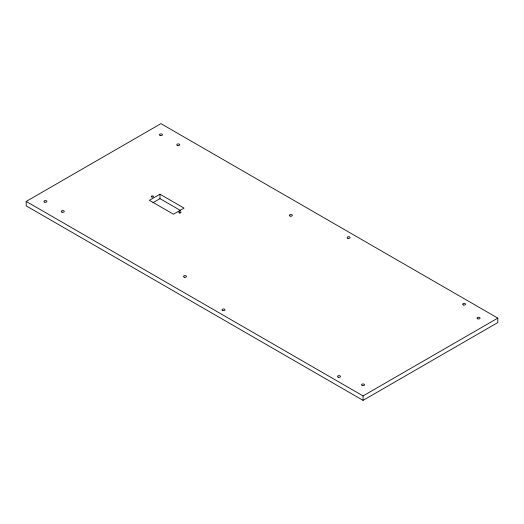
<?xml version="1.0" encoding="UTF-8"?>
<svg xmlns="http://www.w3.org/2000/svg" width="524" height="524" viewBox="0 0 524 524"><rect width="100%" height="100%" fill="white"/><g stroke="black" fill="none" stroke-linecap="round" stroke-linejoin="round"><path stroke-width="0.79" d="M26.2 201.432L160.94 123.638L497.8 318.12L497.8 322.568L363.06 400.362L26.2 205.88L26.2 201.432L363.06 395.915L497.8 318.12M159.977 194.208L149.392 200.319L173.457 214.211L184.042 208.1L159.977 194.208L159.977 198.655L180.505 210.504M152.923 202.729L159.977 198.655M363.06 395.915L363.06 400.362M477.495 318.736A1.5 0.865 0 0 0 479.997 318.343A1.5 0.865 0 0 0 478.163 317.289A1.5 0.865 0 0 0 477.495 318.736M179.359 212.921A1.087 0.629 0 0 0 180.99 212.377A1.087 0.629 0 0 0 179.359 211.834A1.087 0.629 0 0 0 179.359 212.921M160.193 135.5A1.5 0.865 0 0 0 162.44 134.753A1.5 0.865 0 0 0 160.193 134.006A1.5 0.865 0 0 0 160.193 135.5M177.518 145.502A1.5 0.865 0 0 0 179.765 144.755A1.5 0.865 0 0 0 177.518 144.008A1.5 0.865 0 0 0 177.518 145.502M338.249 377.214A1.5 0.865 0 0 0 340.495 376.468A1.5 0.865 0 0 0 338.249 375.721A1.5 0.865 0 0 0 338.249 377.214M463.367 304.981A1.5 0.865 0 0 0 465.613 304.228A1.5 0.865 0 0 0 463.367 303.481A1.5 0.865 0 0 0 463.367 304.981M290.126 216.071A1.5 0.865 0 0 0 292.372 215.325A1.5 0.865 0 0 0 290.126 214.578A1.5 0.865 0 0 0 290.126 216.071M347.871 238.302A1.5 0.865 0 0 0 350.117 237.549A1.5 0.865 0 0 0 347.871 236.802A1.5 0.865 0 0 0 347.871 238.302M222.752 310.536A1.5 0.865 0 0 0 224.999 309.789A1.5 0.865 0 0 0 222.752 309.036A1.5 0.865 0 0 0 222.752 310.536M44.697 202.179A1.5 0.865 0 0 0 46.944 201.432A1.5 0.865 0 0 0 44.697 200.685A1.5 0.865 0 0 0 44.697 202.179M62.022 212.181A1.5 0.865 0 0 0 64.269 211.434A1.5 0.865 0 0 0 62.022 210.687A1.5 0.865 0 0 0 62.022 212.181M184.258 277.196A1.5 0.865 0 0 0 186.498 276.449A1.5 0.865 0 0 0 184.258 275.696A1.5 0.865 0 0 0 184.258 277.196M362.307 385.553A1.5 0.865 0 0 0 364.553 384.799A1.5 0.865 0 0 0 362.307 384.053A1.5 0.865 0 0 0 362.307 385.553M151.836 197.031A1.087 0.629 0 0 0 153.467 196.487A1.087 0.629 0 0 0 151.836 195.943A1.087 0.629 0 0 0 151.836 197.031"/></g></svg>
